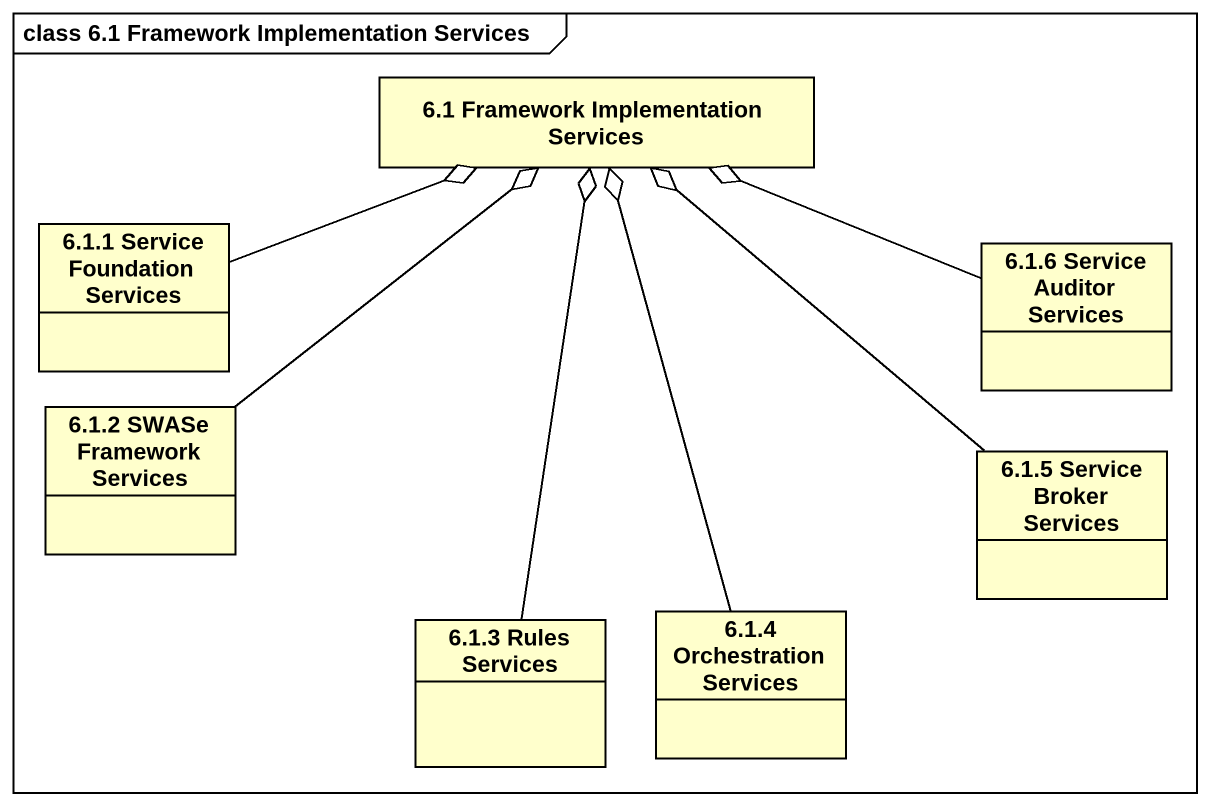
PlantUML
@startuml
mainframe class 6.1 Framework Implementation Services
hide circle
hide empty members
class "6.1 Framework Implementation Services" as c6_1_Framework
class "6.1.1 Service Foundation Services" as c6_1_1_Service_Foundation
class "6.1.6 Service Auditor Services" as c6_1_6_Service_Auditor
class "6.1.2 SWASe Framework Services" as c6_1_2_SWASe_Framework
class "6.1.5 Service Broker Services" as c6_1_5_Service_Broker
class "6.1.3 Rules Services" as c6_1_3_Rules_Services
class "6.1.4 Orchestration Services" as c6_1_4_Orchestration_Services
c6_1_1_Service_Foundation -right-o c6_1_Framework
c6_1_6_Service_Auditor -left-o c6_1_Framework
c6_1_2_SWASe_Framework -up-o c6_1_Framework
c6_1_5_Service_Broker -up-o c6_1_Framework
c6_1_3_Rules_Services -up-o c6_1_Framework
c6_1_4_Orchestration_Services -up-o c6_1_Framework
@enduml
